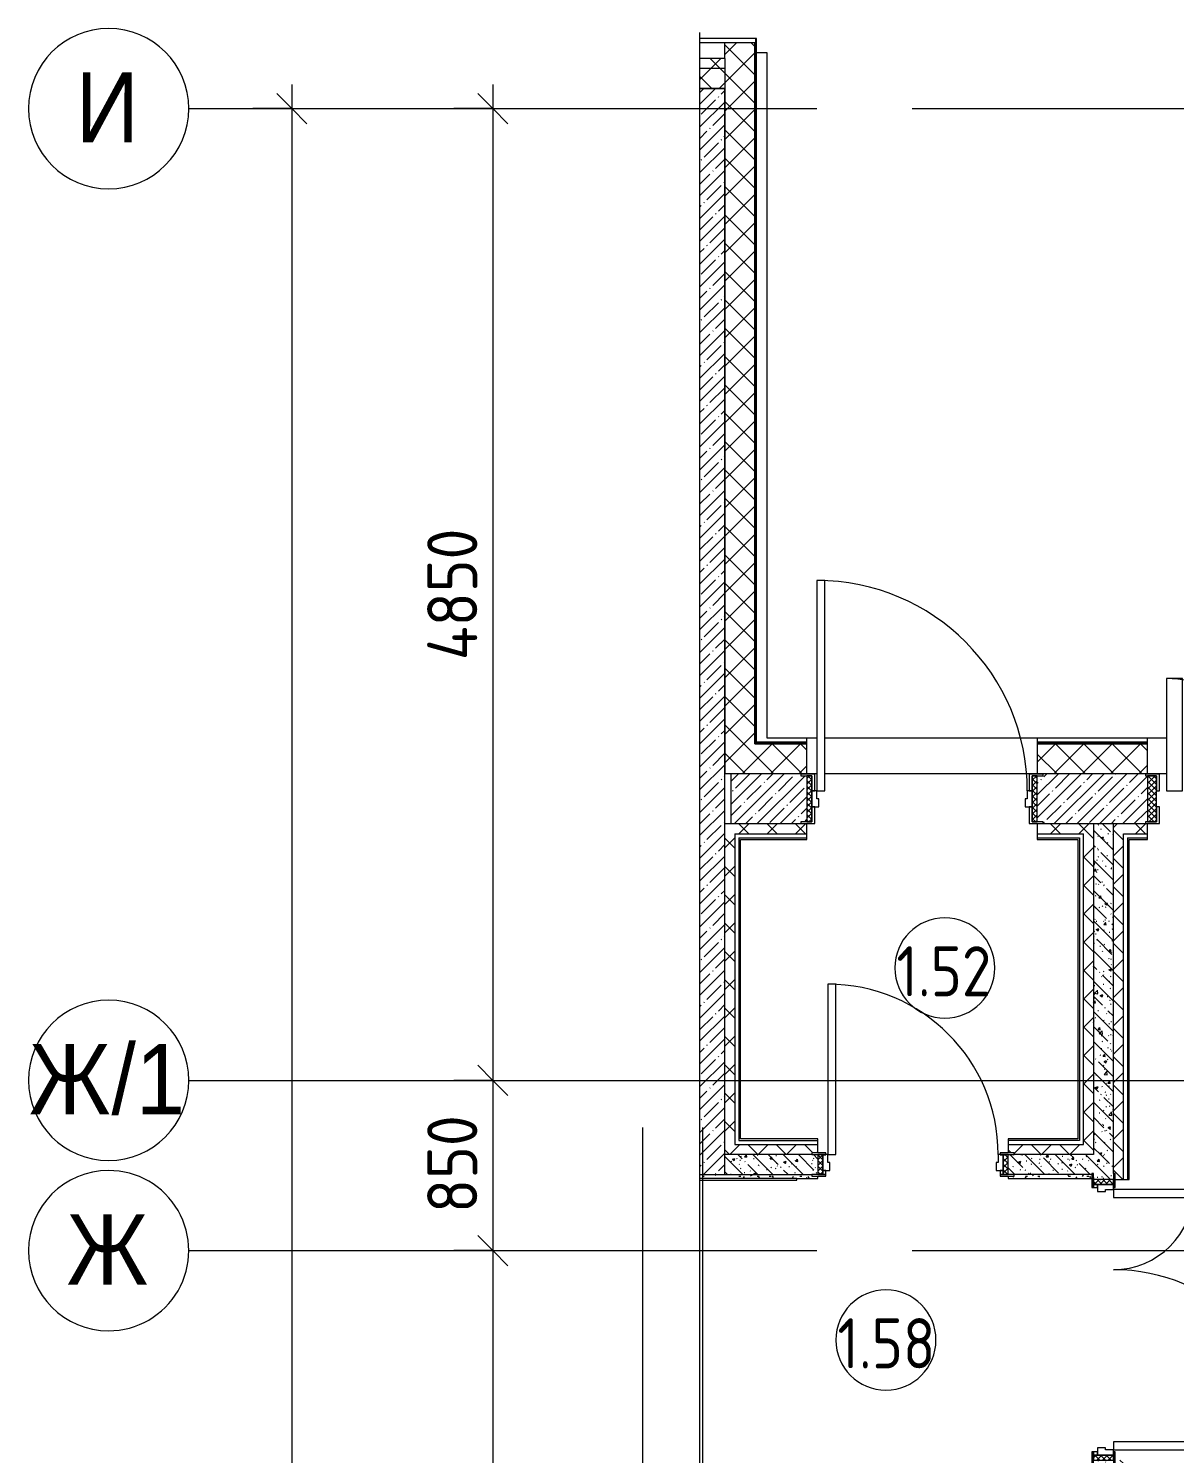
# Model space of a CAD drawing. Header units: millimetres. Extents: x 81494 to 296443, y -8553 to 29000.
# Drawn here: x 81494 to 87215, y 20287 to 27400 of the extents above; entities that cross this region are included whole.
import ezdxf

# ---------------------------------------------------------------- set-up
doc = ezdxf.new("R2010")
doc.units = ezdxf.units.MM
doc.linetypes.add('Осевая', pattern=[3175, 635, -476.25, 1587.5, -476.25])
for name, color, linetype, lineweight in [('A-ANNO-DIMS', 7, 'Continuous', 9), ('A-ANNO-DIMS-100', 7, 'Continuous', 9), ('A-AREA-IDEN', 7, 'Continuous', 9), ('A-DETL-GENF', 7, 'Continuous', 9), ('A-DOOR', 7, 'Continuous', 9), ('A-DOOR-FRAM-2', 7, 'Continuous', 9), ('A-WALL', 7, 'Continuous', 9), ('I-WALL', 7, 'Continuous', 9), ('Оси', 7, 'Continuous', 9), ('Оси-1', 7, 'Continuous', 20), ('Оси-2', 7, 'Осевая', 9)]:
    doc.layers.add(name, color=color, linetype=linetype, lineweight=lineweight)
for name, color, linetype, lineweight, true_color in [('A-DOOR-1', 7, 'Continuous', 9, 0xc0c0c0), ('A-DOOR-FRAM-1', 7, 'Continuous', 9, 0xc0c0c0), ('A-WALL-1', 9, 'Continuous', 9, 0x808080), ('A-WALL-FNSH-1', 9, 'Continuous', 9, 0x808080)]:
    doc.layers.add(name, color=color, linetype=linetype, lineweight=lineweight, true_color=true_color)
doc.styles.add('Arial', font='arial.ttf', dxfattribs={"width": 0.9, "height": 350})
doc.styles.add('GOST Common_1', font='GOST_Common.ttf', dxfattribs={"width": 0.9, "height": 250})
doc.styles.add('ISOCPEUR', font='isocpeur.ttf', dxfattribs={"width": 0.9, "height": 250})
doc.dimstyles.new('ISO-2_5_0_9К_БОЛЬШОЙ_1', dxfattribs={"dimscale": 304.8, "dimtxt": 248.995294, "dimasz": 0.492126, "dimexe": 0.393701, "dimexo": 0.984252, "dimgap": 0, "dimtad": 1, "dimdec": 0, "dimrnd": 10, "dimzin": 0, "dimdsep": 46, "dimtxsty": 'ISOCPEUR', "dimblk1": 'OBLIQUE', "dimblk2": 'OBLIQUE', "dimsah": 1, "dimcen": 0.09, "dimdle": 0.393701, "dimazin": 0, "dimtfac": 1, "dimtdec": 4, "dimtix": 1, "dimtmove": 0, "dimatfit": 3, "dimfxl": 1, "dimtvp": 1, "dimtolj": 1, "dimtzin": 0, "dimarcsym": 2})
doc.dimstyles.new('ISO-2_5_0_9К_БОЛЬШОЙ_2', dxfattribs={"dimscale": 304.8, "dimtxt": 248.995294, "dimasz": 0.492126, "dimexe": 0.393701, "dimexo": 0.984252, "dimgap": 0, "dimtad": 1, "dimdec": 0, "dimrnd": 10, "dimzin": 0, "dimdsep": 46, "dimtxsty": 'ISOCPEUR', "dimblk1": 'OBLIQUE', "dimblk2": 'OBLIQUE', "dimsah": 1, "dimcen": 0.09, "dimdle": 0.393701, "dimazin": 0, "dimtfac": 1, "dimtdec": 4, "dimtix": 1, "dimtmove": 2, "dimatfit": 3, "dimfxl": 1, "dimtvp": 1, "dimtolj": 1, "dimtzin": 0, "dimarcsym": 2})
pattern_1 = [(45, (0, 0), (-70.71068, 70.71068), []), (135, (0, 0), (-70.71068, -70.71068), [])]
pattern_2 = [(45, (0, 0), (-57.024626, 57.024626), []), (45, (57.025, 0), (-57.024626, 57.024626), [100.806, -20.161, 3.353, -16.808])]
pattern_3 = [(135, (0, 0), (-75.43415, -75.43415), [106.68, -17.78, 3.556, -17.78]), (135, (0, 75.39), (-75.43415, -75.43415), []), (50, (0, 0), (127.52922, -11.15758), [13.335, -146.685]), (355, (0, 0), (-24.66966, 133.74002), [10.668, -117.348]), (100.451, (10.63, -0.93), (102.85973, 122.58178), [11.333, -124.663]), (46.184, (0, 35.56), (189.75516, -29.43036), [20.002, -220.027]), (96.636, (15.81, 33.1), (166.1822, 173.1996), [17, -186.995]), (351.184, (0, 35.56), (166.18393, 173.19757), [16.002, -176.022]), (21, (17.78, 26.67), (106.13027, -71.58603), [13.335, -146.685]), (326, (17.78, 26.67), (43.26188, 128.93175), [10.668, -117.348]), (71.451, (26.62, 20.7), (149.39198, 57.34505), [11.333, -124.663]), (37.5, (0, 0), (2.162228, 59.188357), [3.353, -112.573, 3.353, -115.773, -117.792]), (37.5, (0, 0), (2.162228, 59.188357), [-235.052, 3.353, -114.44]), (7.5, (0, 0), (46.773857, 70.126152), [3.353, -64.567, 3.353, -109.906, -44.894]), (7.5, (0, 0), (46.773857, 70.126152), [-181.178, 3.353, -41.542]), (327.5, (-39.65, 0), (94.913671, -4.010093), [3.353, -41.097, 3.353, -135.331, -184.023]), (327.5, (-39.65, 0), (94.913671, -4.010093), [-183.134, 3.353, -180.67]), (317.5, (-57.43, 0), (103.69057, 17.79882), [3.353, -54.432, 3.353, -88.748, -130.683]), (317.5, (-57.43, 0), (103.69057, 17.79882), [-149.885, 3.353, -127.33])]
pattern_4 = [(0, (0, 0), (121.92, 30.48), [10.058, -81.382, 10.058, -81.382, -487.68]), (0, (0, 0), (121.92, 30.48), [-182.88, 10.058, -172.822, 10.058, -81.382, -213.36]), (0, (0, 0), (121.92, 30.48), [-457.2, 10.058, -50.902, 10.058, -142.342]), (120, (45.72, 15.24), (-87.356454, 90.345817), [10.058, -81.382, 10.058, -81.382, -487.68]), (120, (45.72, 15.24), (-87.356454, 90.345817), [-182.88, 10.058, -172.822, 10.058, -81.382, -213.36]), (120, (45.72, 15.24), (-87.356454, 90.345817), [-457.2, 10.058, -50.902, 10.058, -142.342]), (240, (60.96, 76.2), (-34.563546, -120.825817), [10.058, -81.382, 10.058, -81.382, -487.68]), (240, (60.96, 76.2), (-34.563546, -120.825817), [-182.88, 10.058, -172.822, 10.058, -81.382, -213.36]), (240, (60.96, 76.2), (-34.563546, -120.825817), [-457.2, 10.058, -50.902, 10.058, -142.342])]

# ---------------------------------------------------------------- blocks, each defined once
blk = doc.blocks.new('110_Дверь_СКБ_2Ст_Внутренняя - ДН-7д_л__ ДОО_Дв_1450x2100h_Загрузочная_ Помещение холодильных камер-21737406-План расстановки мебели и оборудования 1 этажа в осях 23_1-33')
at = {"layer": 'A-DOOR'}
h = blk.add_hatch(dxfattribs=at)
h.set_pattern_fill('FP_18', color=256, style=0, pattern_type=2)
h.set_pattern_definition([(135, (1471.41, 189.685), (-14.14214, -14.14214), []), (225, (1471.41, 189.685), (14.14214, -14.14214), [])])
h.paths.add_polyline_path([(862.5, -115), (862.5, 115), (817.5, 115), (817.5, -115)])
at = {"layer": 'A-DOOR-FRAM-2'}
h = blk.add_hatch(dxfattribs=at)
h.set_pattern_fill('FP_19', color=256, style=0, pattern_type=2)
h.set_pattern_definition([(45, (-651.384, 189.685), (-14.1421, 14.1421), []), (135, (-651.384, 189.685), (-14.1421, -14.1421), [])])
h.paths.add_polyline_path([(-792.5, -115), (-792.5, 115), (-837.5, 115), (-837.5, -115)])
at = {"layer": 'A-DOOR-1'}
for p, q in [((767.5, 990), (687.5, 990)), ((687.5, 990), (687.5, 40)), ((767.5, 40), (767.5, 990)), ((-742.5, 600), (-742.5, 40)), ((-662.5, 600), (-742.5, 600)), ((-662.5, 40), (-662.5, 600)), ((-777.5, 123), (-847.5, 123)), ((-847.5, 123), (-847.5, 115)), ((-847.5, 115), (-792.5, 115)), ((-792.5, 115), (-792.5, 40)), ((-777.5, 40), (-777.5, 123)), ((872.5, 123), (802.5, 123)), ((802.5, 123), (802.5, 40)), ((817.5, 40), (817.5, 115)), ((817.5, 115), (872.5, 115)), ((872.5, 115), (872.5, 123)), ((-792.5, 40), (-777.5, 40)), ((-742.5, 40), (-662.5, 40)), ((687.5, 40), (767.5, 40)), ((802.5, 40), (817.5, 40)), ((-777.5, -40), (-792.5, -40)), ((-792.5, -40), (-792.5, -115)), ((-777.5, -123), (-777.5, -40)), ((817.5, -40), (802.5, -40)), ((802.5, -40), (802.5, -123)), ((817.5, -115), (817.5, -40)), ((-847.5, -115), (-847.5, -123)), ((-792.5, -115), (-847.5, -115)), ((-847.5, -123), (-777.5, -123)), ((802.5, -123), (872.5, -123)), ((872.5, -115), (817.5, -115)), ((872.5, -123), (872.5, -115))]:
    blk.add_line(p, q, dxfattribs=at)
for centre, radius, start, end in [((767.5, 40), 950, 90, 180), ((-742.5, 40), 560, 0, 90)]:
    blk.add_arc(centre, radius, start, end, dxfattribs=at)
at = {"layer": 'A-DOOR-FRAM-1'}
for p, q in [((-792.5, 115), (-837.5, 115)), ((-837.5, 115), (-837.5, -115)), ((-792.5, -115), (-792.5, 115)), ((862.5, 115), (817.5, 115)), ((817.5, 115), (817.5, -115)), ((862.5, -115), (862.5, 115)), ((-837.5, -115), (-792.5, -115)), ((817.5, -115), (862.5, -115))]:
    blk.add_line(p, q, dxfattribs=at)
blk = doc.blocks.new('110_Дверь_СКБ_1Ст_Внутренняя1 - ДН-6д_ ДОО_Дв_1150x2100-24253098-План расстановки мебели и оборудования 1 этажа в осях 23_1-33')
at = {"layer": 'A-DOOR'}
h = blk.add_hatch(dxfattribs=at)
h.set_pattern_fill('FP_22', color=256, style=0, pattern_type=2)
h.set_pattern_definition([(135, (1726.41, 189.685), (-14.14214, -14.14214), []), (225, (1726.41, 189.685), (14.14214, -14.14214), [])])
h.paths.add_polyline_path([(587.5, -115), (587.5, 115), (562.5, 115), (562.5, -115)])
at = {"layer": 'A-DOOR-FRAM-2'}
h = blk.add_hatch(dxfattribs=at)
h.set_pattern_fill('FP_23', color=256, style=0, pattern_type=2)
h.set_pattern_definition([(45, (-396.384, 189.685), (-14.1421, 14.1421), []), (135, (-396.384, 189.685), (-14.1421, -14.1421), [])])
h.paths.add_polyline_path([(-537.5, -115), (-537.5, 115), (-562.5, 115), (-562.5, -115)])
at = {"layer": 'A-DOOR-1'}
for p, q in [((-512.5, 1090), (-512.5, 40)), ((-472.5, 1090), (-512.5, 1090)), ((-472.5, 40), (-472.5, 1090)), ((-522.5, 123), (-592.5, 123)), ((-592.5, 123), (-592.5, 115)), ((-592.5, 115), (-537.5, 115)), ((-537.5, 115), (-537.5, 40)), ((-522.5, 40), (-522.5, 123)), ((617.5, 123), (547.5, 123)), ((547.5, 123), (547.5, 40)), ((562.5, 40), (562.5, 115)), ((562.5, 115), (617.5, 115)), ((617.5, 115), (617.5, 123)), ((-537.5, 40), (-522.5, 40)), ((-512.5, 40), (-472.5, 40)), ((547.5, 40), (562.5, 40)), ((-522.5, -40), (-537.5, -40)), ((-537.5, -40), (-537.5, -115)), ((-522.5, -123), (-522.5, -40)), ((562.5, -40), (547.5, -40)), ((547.5, -40), (547.5, -123)), ((562.5, -115), (562.5, -40)), ((-592.5, -115), (-592.5, -123)), ((-537.5, -115), (-592.5, -115)), ((-592.5, -123), (-522.5, -123)), ((547.5, -123), (617.5, -123)), ((617.5, -115), (562.5, -115)), ((617.5, -123), (617.5, -115))]:
    blk.add_line(p, q, dxfattribs=at)
blk.add_arc((-512.5, 40), 1050, 360, 90, dxfattribs=at)
at = {"layer": 'A-DOOR-FRAM-1'}
for p, q in [((-537.5, 115), (-562.5, 115)), ((-562.5, 115), (-562.5, -115)), ((-537.5, -115), (-537.5, 115)), ((587.5, 115), (562.5, 115)), ((562.5, 115), (562.5, -115)), ((587.5, -115), (587.5, 115)), ((-512.5, 40), (-537.5, 40)), ((-537.5, 40), (-537.5, -40)), ((-512.5, 0), (-512.5, 40)), ((-502.5, 0), (-512.5, 0)), ((-502.5, -40), (-502.5, 0)), ((537.5, 0), (527.5, 0)), ((527.5, 0), (527.5, -40)), ((537.5, 40), (537.5, 0)), ((562.5, 40), (537.5, 40)), ((562.5, -40), (562.5, 40)), ((-537.5, -40), (-502.5, -40)), ((527.5, -40), (562.5, -40)), ((-562.5, -115), (-537.5, -115)), ((562.5, -115), (587.5, -115))]:
    blk.add_line(p, q, dxfattribs=at)
blk = doc.blocks.new('110_Дверь_СКБ_1Ст_Внутренняя1 - Д-8_п_ 950x2100h_охрана 2-32213875-План расстановки мебели и оборудования 1 этажа в осях 23_1-33')
at = {"layer": 'A-DOOR'}
h = blk.add_hatch(dxfattribs=at)
h.set_pattern_fill('FP_24', color=256, style=0, pattern_type=2)
h.set_pattern_definition([(135, (1826.41, 114.685), (-14.14214, -14.14214), []), (225, (1826.41, 114.685), (14.14214, -14.14214), [])])
h.paths.add_polyline_path([(487.5, -50), (487.5, 50), (462.5, 50), (462.5, -50)])
at = {"layer": 'A-DOOR-FRAM-2'}
h = blk.add_hatch(dxfattribs=at)
h.set_pattern_fill('FP_25', color=256, style=0, pattern_type=2)
h.set_pattern_definition([(45, (-296.384, 114.685), (-14.1421, 14.1421), []), (135, (-296.384, 114.685), (-14.1421, -14.1421), [])])
h.paths.add_polyline_path([(-437.5, -50), (-437.5, 50), (-462.5, 50), (-462.5, -50)])
at = {"layer": 'A-DOOR-1'}
for p, q in [((-412.5, 900), (-412.5, 50)), ((-372.5, 900), (-412.5, 900)), ((-372.5, 50), (-372.5, 900)), ((-412.5, 50), (-372.5, 50))]:
    blk.add_line(p, q, dxfattribs=at)
blk.add_arc((-412.5, 50), 850, 360, 90, dxfattribs=at)
at = {"layer": 'A-DOOR-FRAM-1'}
for p, q in [((-422.5, 58), (-492.5, 58)), ((-492.5, 58), (-492.5, 50)), ((-492.5, 50), (-422.5, 50)), ((-437.5, 50), (-462.5, 50)), ((-462.5, 50), (-462.5, -50)), ((-412.5, 50), (-437.5, 50)), ((-437.5, 50), (-437.5, -30)), ((-437.5, -50), (-437.5, 50)), ((-422.5, 50), (-437.5, 50)), ((-437.5, 50), (-437.5, 49)), ((-437.5, 49), (-422.5, 49)), ((-422.5, 50), (-422.5, 58)), ((-422.5, 49), (-422.5, 50)), ((-412.5, 10), (-412.5, 50)), ((-402.5, 10), (-412.5, 10)), ((-402.5, -30), (-402.5, 10)), ((437.5, 10), (427.5, 10)), ((427.5, 10), (427.5, -30)), ((437.5, 50), (437.5, 10)), ((462.5, 50), (437.5, 50)), ((517.5, 58), (447.5, 58)), ((447.5, 58), (447.5, 50)), ((462.5, 50), (447.5, 50)), ((447.5, 50), (447.5, 49)), ((447.5, 50), (517.5, 50)), ((447.5, 49), (462.5, 49)), ((462.5, -30), (462.5, 50)), ((487.5, 50), (462.5, 50)), ((462.5, 50), (462.5, -50)), ((462.5, 49), (462.5, 50)), ((487.5, -50), (487.5, 50)), ((517.5, 50), (517.5, 58)), ((-422.5, -50), (-492.5, -50)), ((-492.5, -50), (-492.5, -58)), ((-492.5, -58), (-422.5, -58)), ((-462.5, -50), (-437.5, -50)), ((-437.5, -30), (-402.5, -30)), ((-422.5, -30), (-437.5, -30)), ((-437.5, -30), (-437.5, -50)), ((-437.5, -50), (-422.5, -50)), ((-422.5, -50), (-422.5, -30)), ((-422.5, -58), (-422.5, -50)), ((427.5, -30), (462.5, -30)), ((462.5, -30), (447.5, -30)), ((447.5, -30), (447.5, -50)), ((447.5, -50), (462.5, -50)), ((517.5, -50), (447.5, -50)), ((447.5, -50), (447.5, -58)), ((447.5, -58), (517.5, -58)), ((462.5, -50), (462.5, -30)), ((462.5, -50), (487.5, -50)), ((517.5, -58), (517.5, -50))]:
    blk.add_line(p, q, dxfattribs=at)
blk = doc.blocks.new('110_Дверь_СКБ_2Ст - Д-10а_ СОШ_Дв_1450x2100h_Горячий цех-25784455-План расстановки мебели и оборудования 1 этажа в осях 23_1-33')
at = {"layer": 'A-DOOR'}
h = blk.add_hatch(dxfattribs=at)
h.set_pattern_fill('FP_26', color=256, style=0, pattern_type=2)
h.set_pattern_definition([(135, (1601.41, 114.685), (-14.14214, -14.14214), []), (225, (1601.41, 114.685), (14.14214, -14.14214), [])])
h.paths.add_polyline_path([(712.5, 50), (687.5, 50), (687.5, -50), (712.5, -50)])
at = {"layer": 'A-DOOR-FRAM-2'}
h = blk.add_hatch(dxfattribs=at)
h.set_pattern_fill('FP_27', color=256, style=0, pattern_type=2)
h.set_pattern_definition([(45, (-521.384, 114.685), (-14.1421, 14.1421), []), (135, (-521.384, 114.685), (-14.1421, -14.1421), [])])
h.paths.add_polyline_path([(-662.5, 50), (-687.5, 50), (-687.5, -50), (-662.5, -50)])
at = {"layer": 'A-DOOR-1'}
for p, q in [((662.5, 950), (622.5, 950)), ((622.5, 950), (622.5, 50)), ((662.5, 50), (662.5, 950)), ((-637.5, 450), (-637.5, 50)), ((-597.5, 450), (-637.5, 450)), ((-597.5, 50), (-597.5, 450)), ((-637.5, 50), (-597.5, 50)), ((622.5, 50), (662.5, 50))]:
    blk.add_line(p, q, dxfattribs=at)
for centre, radius, start, end in [((662.5, 50), 900, 90, 180), ((-637.5, 50), 400, 0, 90)]:
    blk.add_arc(centre, radius, start, end, dxfattribs=at)
at = {"layer": 'A-DOOR-FRAM-1'}
for p, q in [((-647.5, 58), (-717.5, 58)), ((-717.5, 58), (-717.5, 50)), ((-717.5, 50), (-647.5, 50)), ((-662.5, 50), (-687.5, 50)), ((-687.5, 50), (-687.5, -50)), ((-637.5, 50), (-662.5, 50)), ((-662.5, 50), (-662.5, -30)), ((-662.5, -50), (-662.5, 50)), ((-647.5, 50), (-647.5, 58)), ((-637.5, 10), (-637.5, 50)), ((-627.5, 10), (-637.5, 10)), ((-627.5, -30), (-627.5, 10)), ((662.5, 10), (652.5, 10)), ((652.5, 10), (652.5, -30)), ((662.5, 50), (662.5, 10)), ((687.5, 50), (662.5, 50)), ((742.5, 58), (672.5, 58)), ((672.5, 58), (672.5, 50)), ((672.5, 50), (742.5, 50)), ((687.5, -30), (687.5, 50)), ((712.5, 50), (687.5, 50)), ((687.5, 50), (687.5, -50)), ((712.5, -50), (712.5, 50)), ((742.5, 50), (742.5, 58)), ((-647.5, -50), (-717.5, -50)), ((-717.5, -50), (-717.5, -58)), ((-717.5, -58), (-647.5, -58)), ((-687.5, -50), (-662.5, -50)), ((-662.5, -30), (-627.5, -30)), ((-647.5, -30), (-662.5, -30)), ((-662.5, -30), (-662.5, -50)), ((-662.5, -50), (-647.5, -50)), ((-647.5, -50), (-647.5, -30)), ((-647.5, -58), (-647.5, -50)), ((652.5, -30), (687.5, -30)), ((687.5, -30), (672.5, -30)), ((672.5, -30), (672.5, -50)), ((672.5, -50), (687.5, -50)), ((742.5, -50), (672.5, -50)), ((672.5, -50), (672.5, -58)), ((672.5, -58), (742.5, -58)), ((687.5, -50), (687.5, -30)), ((687.5, -50), (712.5, -50)), ((742.5, -58), (742.5, -50))]:
    blk.add_line(p, q, dxfattribs=at)
blk = doc.blocks.new('DET_L_Линия разрыва - М100-30654842-План расстановки мебели и оборудования 1 этажа в осях 23_1-33')
at = {"layer": 'A-DETL-GENF'}
blk.add_line((11739.9, 0), (0, 0), dxfattribs=at)
blk = doc.blocks.new('Ось сетки - D8-29747960-План расстановки мебели и оборудования 1 этажа в осях 23_1-33')
at = {"layer": 'Оси-1'}
for start, end in [(360, 180), (180, 360)]:
    blk.add_arc((0, 0), 4, start, end, dxfattribs=at)
blk = doc.blocks.new('DIMBLOCK13-План расстановки мебели и оборудования 1 этажа в осях 23_1-33')
at = {"layer": 'A-ANNO-DIMS-100'}
for p, q in [((83811.3, 27120), (83811.3, 22150)), ((83617.3, 27000), (83931.3, 27000)), ((83811.3, 27000), (83617.3, 27000)), ((83617.3, 22150), (83931.3, 22150)), ((83811.3, 22150), (83617.3, 22150))]:
    blk.add_line(p, q, dxfattribs=at)
at = {"layer": 'A-ANNO-DIMS-100', "lineweight": 20}
for p, q in [((83811.3, 27000), (83736.3, 27075)), ((83811.3, 27000), (83886.3, 26925)), ((83811.3, 22150), (83736.3, 22225)), ((83811.3, 22150), (83886.3, 22075))]:
    blk.add_line(p, q, dxfattribs=at)
at = {"layer": 'A-ANNO-DIMS-100', "color": 0, "insert": (83484.6, 24247), "char_height": 250, "width": 787.208, "attachment_point": 1, "rotation": 90, "line_spacing_factor": 1.149209, "style": 'ISOCPEUR'}
blk.add_mtext('4850', dxfattribs=at)
blk = doc.blocks.new('_Oblique')
at = {"color": 0, "linetype": 'ByBlock', "lineweight": -2}
blk.add_line((-0.5, -0.5), (0.5, 0.5), dxfattribs=at)
blk = doc.blocks.new('DIMBLOCK14-План расстановки мебели и оборудования 1 этажа в осях 23_1-33')
at = {"layer": 'A-ANNO-DIMS-100', "lineweight": 20}
for p, q in [((83811.3, 22150), (83736.3, 22225)), ((83811.3, 22150), (83886.3, 22075)), ((83811.3, 21300), (83736.3, 21375)), ((83811.3, 21300), (83886.3, 21225))]:
    blk.add_line(p, q, dxfattribs=at)
at = {"layer": 'A-ANNO-DIMS-100'}
for p, q in [((83617.3, 22150), (83931.3, 22150)), ((83811.3, 22150), (83617.3, 22150)), ((83811.3, 22150), (83811.3, 21300)), ((83617.3, 21300), (83931.3, 21300)), ((83811.3, 21300), (83617.3, 21300))]:
    blk.add_line(p, q, dxfattribs=at)
at = {"layer": 'A-ANNO-DIMS-100', "color": 0, "insert": (83484.6, 21488), "char_height": 250, "width": 568.858, "attachment_point": 1, "rotation": 90, "line_spacing_factor": 1.149209, "style": 'ISOCPEUR'}
blk.add_mtext('850', dxfattribs=at)
blk = doc.blocks.new('DIMBLOCK15-План расстановки мебели и оборудования 1 этажа в осях 23_1-33')
at = {"layer": 'A-ANNO-DIMS-100', "lineweight": 20}
for p, q in [((83811.3, 21300), (83736.3, 21375)), ((83811.3, 21300), (83886.3, 21225)), ((83811.3, 18150), (83736.3, 18225)), ((83811.3, 18150), (83886.3, 18075))]:
    blk.add_line(p, q, dxfattribs=at)
at = {"layer": 'A-ANNO-DIMS-100'}
for p, q in [((83617.3, 21300), (83931.3, 21300)), ((83811.3, 21300), (83617.3, 21300)), ((83811.3, 21300), (83811.3, 18150)), ((83617.3, 18150), (83931.3, 18150)), ((83811.3, 18150), (83617.3, 18150))]:
    blk.add_line(p, q, dxfattribs=at)
at = {"layer": 'A-ANNO-DIMS-100', "color": 0, "insert": (83484.6, 19430.5), "char_height": 250, "width": 706.764, "attachment_point": 1, "rotation": 90, "line_spacing_factor": 1.149209, "style": 'ISOCPEUR'}
blk.add_mtext('3150', dxfattribs=at)
blk = doc.blocks.new('DIMBLOCK25-План расстановки мебели и оборудования 1 этажа в осях 23_1-33')
at = {"layer": 'A-ANNO-DIMS-100'}
for p, q in [((82807.8, 27120), (82807.8, -120)), ((82613.9, 27000), (82927.8, 27000)), ((82807.8, 27000), (82613.9, 27000)), ((82613.9, 0), (82927.8, 0)), ((82807.8, 0), (82613.9, 0))]:
    blk.add_line(p, q, dxfattribs=at)
at = {"layer": 'A-ANNO-DIMS-100', "lineweight": 20}
for p, q in [((82807.8, 27000), (82732.8, 27075)), ((82807.8, 27000), (82882.8, 26925)), ((82807.8, 0), (82732.8, 75)), ((82807.8, 0), (82882.8, -75))]:
    blk.add_line(p, q, dxfattribs=at)
at = {"layer": 'A-ANNO-DIMS-100', "color": 0, "insert": (82481.2, 13572), "char_height": 250, "width": 948.097, "attachment_point": 1, "rotation": 90, "line_spacing_factor": 1.149209, "style": 'ISOCPEUR'}
blk.add_mtext('27000', dxfattribs=at)
blk = doc.blocks.new('Марка_Помещения - Номер-25198446-План расстановки мебели и оборудования 1 этажа в осях 23_1-33')
at = {"layer": 'A-AREA-IDEN'}
for start, end in [(360, 180), (180, 360)]:
    blk.add_arc((0, 0), 2.5, start, end, dxfattribs=at)

msp = doc.modelspace()

# ---------------------------------------------------------------- hatches: boundary and pattern name
at = {"layer": 'A-WALL'}
h = msp.add_hatch(dxfattribs=at)
h.set_pattern_fill('FP_5', color=256, style=0, pattern_type=2)
h.set_pattern_definition(pattern_1)
h.paths.add_polyline_path([(85120, 23680), (85120, 27330), (84970, 27330), (84970, 23680)])
h = msp.add_hatch(dxfattribs=at)
h.set_pattern_fill('FP_5', color=256, style=0, pattern_type=2)
h.set_pattern_definition(pattern_1)
h.paths.add_polyline_path([(84970, 27200), (84970, 27250), (84845.7, 27250), (84845.7, 27200)])
h = msp.add_hatch(dxfattribs=at)
h.set_pattern_fill('FP_5', color=256, style=0, pattern_type=2)
h.set_pattern_definition(pattern_1)
h.paths.add_polyline_path([(84845.7, 27100), (84970, 27100), (84970, 27200), (84845.7, 27200), (84845.7, 27197.3)])
h = msp.add_hatch(dxfattribs=at)
h.set_pattern_fill('FP_5', color=256, style=0, pattern_type=2)
h.set_pattern_definition(pattern_1)
h.paths.add_polyline_path([(89010, 23680), (89010, 23830), (88780, 23830), (88780, 23680), (89007, 23680)])
h.paths.add_polyline_path([(86530, 23680), (87080, 23680), (87080, 23830), (86530, 23830)])
h.paths.add_polyline_path([(85123, 23680), (85380, 23680), (85380, 23830), (85120, 23830), (85120, 23680)])
at = {"layer": 'I-WALL'}
h = msp.add_hatch(dxfattribs=at)
h.set_pattern_fill('FP_2', color=256, style=0, pattern_type=2)
h.set_pattern_definition(pattern_2)
h.paths.add_polyline_path([(84845.7, 21680), (84970, 21680), (84970, 27100), (84845.7, 27100), (84845.7, 21723.5)])
h = msp.add_hatch(dxfattribs=at)
h.set_pattern_fill('FP_2', color=256, style=0, pattern_type=2)
h.set_pattern_definition(pattern_2)
h.paths.add_polyline_path([(89160, 23430), (89160, 23680), (88780, 23680), (88780.6, 23678), (88790, 23678), (88790, 23670), (88780, 23670), (88780, 23440), (88790, 23440), (88790, 23432), (88780, 23432), (88780, 23430), (88978, 23430)])
h.paths.add_polyline_path([(86740, 23430), (87080, 23430), (87080, 23432), (87070, 23432), (87070, 23440), (87080, 23440), (87080, 23670), (87070, 23670.7), (87070, 23678), (87080, 23678), (87080, 23680), (86530, 23680), (86530, 23678), (86560, 23678), (86560, 23670), (86530, 23670), (86530, 23440), (86560, 23440), (86560, 23432), (86530, 23432), (86530, 23430), (86576, 23430)])
h.paths.add_polyline_path([(85000, 23430), (85380, 23430), (85380, 23432), (85350, 23432), (85350, 23440), (85380, 23440), (85380, 23670), (85350, 23670), (85350, 23678), (85380, 23678), (85380, 23680), (85000, 23680)])
h = msp.add_hatch(dxfattribs=at)
h.set_pattern_fill('FP_5', color=256, style=0, pattern_type=2)
h.set_pattern_definition(pattern_1)
h.paths.add_polyline_path([(84970, 21830), (85020, 21830), (85020, 23430), (84970, 23430), (84970, 21850)])
h = msp.add_hatch(dxfattribs=at)
h.set_pattern_fill('FP_5', color=256, style=0, pattern_type=2)
h.set_pattern_definition(pattern_1)
h.paths.add_polyline_path([(86760, 23380), (86760, 23430), (86530, 23430), (86530, 23380), (86740, 23380)])
h.paths.add_polyline_path([(85040, 23380), (85380, 23380), (85380, 23430), (85020, 23430), (85020, 23380)])
h = msp.add_hatch(dxfattribs=at)
h.set_pattern_fill('FP_5', color=256, style=0, pattern_type=2)
h.set_pattern_definition(pattern_1)
h.paths.add_polyline_path([(86810, 21780), (86810, 23430), (86760, 23430), (86760, 21780)])
h = msp.add_hatch(dxfattribs=at)
h.set_pattern_fill('FP_17', color=256, style=0, pattern_type=2)
h.set_pattern_definition(pattern_3)
h.paths.add_polyline_path([(86910, 21780), (86910, 23430), (86810, 23430), (86810, 21780)])
h = msp.add_hatch(dxfattribs=at)
h.set_pattern_fill('FP_5', color=256, style=0, pattern_type=2)
h.set_pattern_definition(pattern_1)
h.paths.add_polyline_path([(86910, 19300), (86960, 19300), (86960, 20255), (86918, 20255), (86918, 20225), (86910, 20225), (86910, 19527.7)])
h.paths.add_polyline_path([(86918, 21655), (86960, 21655), (86960, 23430), (86910, 23430), (86910.1, 21685), (86918, 21685), (86918, 21676)])
h = msp.add_hatch(dxfattribs=at)
h.set_pattern_fill('FP_5', color=256, style=0, pattern_type=2)
h.set_pattern_definition(pattern_1)
h.paths.add_polyline_path([(87080, 23380), (87080, 23430), (86960, 23430), (86960, 23380), (86980, 23380)])
h = msp.add_hatch(dxfattribs=at)
h.set_pattern_fill('FP_5', color=256, style=0, pattern_type=2)
h.set_pattern_definition(pattern_1)
h.paths.add_polyline_path([(86576, 21780), (86760, 21780), (86760, 21830), (86384.7, 21830), (86384.7, 21788), (86414.7, 21788), (86414.7, 21780)])
h.paths.add_polyline_path([(85404.7, 21780), (85404.7, 21788), (85434.7, 21788), (85434.7, 21830), (84970, 21830), (84970, 21780), (85203.4, 21780)])
h = msp.add_hatch(dxfattribs=at)
h.set_pattern_fill('FP_17', color=256, style=0, pattern_type=2)
h.set_pattern_definition(pattern_3)
h.paths.add_polyline_path([(86576, 21680), (86802, 21680), (86802, 21685), (86810, 21685), (86810, 21680), (86910, 21680), (86910, 21780), (86384.7, 21780), (86384.7, 21680), (86414.7, 21680)])
h.paths.add_polyline_path([(85203.4, 21680), (85434.7, 21680), (85434.7, 21780), (84970, 21780), (84970, 21680)])
h = msp.add_hatch(dxfattribs=at)
h.set_pattern_fill('FP_67', color=256, style=0, pattern_type=2)
h.set_pattern_definition(pattern_4)
h.paths.add_polyline_path([(86790, 21660), (86790, 21680), (86414.7, 21680), (86414.7, 21672), (86384.7, 21672), (86384.7, 21660), (86576, 21660)])
h.paths.add_polyline_path([(85203.4, 21660), (85434.7, 21660), (85434.7, 21672), (85404.7, 21672), (85404.7, 21680), (84845.7, 21680), (84845.7, 21660)])
h = msp.add_hatch(dxfattribs=at)
h.set_pattern_fill('FP_67', color=256, style=0, pattern_type=2)
h.set_pattern_definition(pattern_4)
h.paths.add_polyline_path([(86790, 20150), (86810, 20150), (86810, 20225), (86802, 20225), (86802, 20230), (86790, 20230), (86790, 20170)])
h.paths.add_polyline_path([(86802, 21660), (86802, 21680), (86790, 21680), (86790, 21660)])
h = msp.add_hatch(dxfattribs=at)
h.set_pattern_fill('FP_17', color=256, style=0, pattern_type=2)
h.set_pattern_definition(pattern_3)
h.paths.add_polyline_path([(86910, 20030), (86910, 20255), (86810, 20255), (86810, 20030)])
h.paths.add_polyline_path([(86910, 21655), (86910, 21680), (86810, 21680), (86810, 21655)])

# ---------------------------------------------------------------- linework, layer by layer
at = {"layer": 'A-WALL'}
for p, q in [((84845.7, 27330), (85123, 27330)), ((84970, 27250), (84970, 27330)), ((85120, 23830), (85120, 27330)), ((85123, 27350), (85123, 23833)), ((84970, 27250), (84845.7, 27250)), ((85128, 27280), (85180, 27280)), ((85180, 27280), (85180, 23860)), ((84970, 27200), (84845.7, 27200)), ((85120, 23830), (85380, 23830)), ((85123, 23833), (85380, 23833)), ((85180, 23860), (85430, 23860)), ((85380, 23838), (85380, 23860)), ((85470, 23860), (87175, 23860)), ((86530, 23860), (86530, 23838)), ((86530, 23833), (87080, 23833)), ((86530, 23830), (87080, 23830)), ((87080, 23838), (87080, 23860)), ((85430, 23680), (84970, 23680)), ((87175, 23680), (85470, 23680)), ((85380, 23430), (85000, 23430)), ((87080, 23430), (86530, 23430)), ((85020, 23380), (85020, 21830)), ((85020, 23380), (85380, 23380)), ((85040, 23360), (85380, 23360)), ((85040, 23360), (85040, 21850)), ((86530, 23380), (86760, 23380)), ((86530, 23360), (86740, 23360)), ((86740, 23360), (86740, 21850)), ((86760, 21830), (86760, 23380)), ((86960, 21655), (86960, 23380)), ((86960, 23380), (87080, 23380)), ((86980, 23360), (87080, 23360)), ((86980, 23360), (86980, 21655)), ((85040, 21850), (85434.7, 21850)), ((86740, 21850), (86384.7, 21850)), ((85404.7, 21780), (84970, 21780)), ((85020, 21830), (85434.7, 21830)), ((86384.7, 21830), (86760, 21830)), ((86810, 21780), (86414.7, 21780))]:
    msp.add_line(p, q, dxfattribs=at)
at = {"layer": 'A-WALL-1'}
for p, q in [((84970, 27250), (84970, 23680)), ((84970, 27100), (84845.7, 27100)), ((84845.7, 27100), (84970, 27100)), ((84970, 21680), (84970, 27100)), ((85380, 23678), (85380, 23830)), ((86530, 23830), (86530, 23678)), ((87080, 23678), (87080, 23830)), ((85000, 23680), (85000, 23430)), ((85000, 23430), (84970, 23430)), ((85380, 23380), (85380, 23432)), ((86530, 23432), (86530, 23380)), ((86810, 23430), (86810, 21780)), ((86910, 21685), (86910, 23430)), ((87080, 23380), (87080, 23432)), ((85434.7, 21788), (85434.7, 21830)), ((86384.7, 21830), (86384.7, 21788)), ((84845.7, 21680), (85404.7, 21680)), ((85330, 21660), (85434.7, 21660)), ((85434.7, 21660), (85434.7, 21672)), ((86384.7, 21672), (86384.7, 21660)), ((86384.7, 21660), (86802, 21660)), ((86802, 21680), (86414.7, 21680)), ((86918, 21655), (86960, 21655))]:
    msp.add_line(p, q, dxfattribs=at)
at = {"layer": 'A-WALL-FNSH-1'}
for p, q in [((84970, 27350), (84845.7, 27350)), ((85128, 27350), (84970, 27350)), ((85128, 23838), (85128, 27350)), ((85380, 23838), (85128, 23838)), ((85380, 23830), (85380, 23838)), ((87080, 23838), (86530, 23838)), ((86530, 23838), (86530, 23830)), ((87080, 23830), (87080, 23838)), ((85048, 23352), (85380, 23352)), ((85048, 21858), (85048, 23352)), ((85380, 23352), (85380, 23380)), ((86530, 23380), (86530, 23352)), ((86530, 23352), (86732, 23352)), ((86732, 23352), (86732, 21858)), ((86988, 21655), (86988, 23352)), ((86988, 23352), (87080, 23352)), ((87080, 23352), (87080, 23380)), ((85434.7, 21858), (85048, 21858)), ((85434.7, 21830), (85434.7, 21858)), ((86384.7, 21858), (86384.7, 21830)), ((86732, 21858), (86384.7, 21858)), ((85330, 21660), (84845.7, 21660)), ((84845.7, 21652), (85330, 21652)), ((85330, 21652), (85330, 21660)), ((86960, 21655), (86988, 21655))]:
    msp.add_line(p, q, dxfattribs=at)
at = {"layer": 'Оси'}
for p, q in [((82293.9, 27000), (84793.9, 27000)), ((82293.9, 22150), (87741.5, 22150)), ((84560, 19415.1), (84560, 21915.1)), ((84860, 19415.1), (84860, 21915.1)), ((82293.9, 21300), (84793.9, 21300))]:
    msp.add_line(p, q, dxfattribs=at)
at = {"layer": 'Оси-2'}
for p, q in [((84793.9, 27000), (90740, 27000)), ((84793.9, 21300), (122455, 21300))]:
    msp.add_line(p, q, dxfattribs=at)

# ---------------------------------------------------------------- block references
at = {"layer": 'A-AREA-IDEN', "xscale": 99.99999999999993, "yscale": 99.99999999999993, "zscale": 99.99999999999993}
for p in [(86068.4, 22710.8), (85774.3, 20853.9)]:
    msp.add_blockref('Марка_Помещения - Номер-25198446-План расстановки мебели и оборудования 1 этажа в осях 23_1-33', p, dxfattribs=at)
at = {"layer": 'A-DETL-GENF', "rotation": 270.0000000000003}
msp.add_blockref('DET_L_Линия разрыва - М100-30654842-План расстановки мебели и оборудования 1 этажа в осях 23_1-33', (84845.7, 27380.8), dxfattribs=at)
at = {"layer": 'A-DOOR-1'}
for name, p in [('110_Дверь_СКБ_1Ст_Внутренняя1 - ДН-6д_ ДОО_Дв_1150x2100-24253098-План расстановки мебели и оборудования 1 этажа в осях 23_1-33', (85942.5, 23555)), ('110_Дверь_СКБ_2Ст_Внутренняя - ДН-7д_л__ ДОО_Дв_1450x2100h_Загрузочная_ Помещение холодильных камер-21737406-План расстановки мебели и оборудования 1 этажа в осях 23_1-33', (87917.5, 23555)), ('110_Дверь_СКБ_1Ст_Внутренняя1 - Д-8_п_ 950x2100h_охрана 2-32213875-План расстановки мебели и оборудования 1 этажа в осях 23_1-33', (85897.2, 21730))]:
    msp.add_blockref(name, p, dxfattribs=at)
at = {"layer": 'A-DOOR-1', "rotation": 270}
msp.add_blockref('110_Дверь_СКБ_2Ст - Д-10а_ СОШ_Дв_1450x2100h_Горячий цех-25784455-План расстановки мебели и оборудования 1 этажа в осях 23_1-33', (86860, 20967.5), dxfattribs=at)
at = {"layer": 'Оси-1', "xscale": 99.99999999999993, "yscale": 99.99999999999993, "zscale": 99.99999999999993}
for p, rotation in [((81893.9, 27000), 269.9999999999994), ((81893.9, 22150), 269.9999999999994), ((81893.9, 21300), 269.9999999999995)]:
    msp.add_blockref('Ось сетки - D8-29747960-План расстановки мебели и оборудования 1 этажа в осях 23_1-33', p, dxfattribs=dict(at, rotation=rotation))

# ---------------------------------------------------------------- texts
at = {"layer": 'A-AREA-IDEN', "char_height": 250, "width": 606.076, "attachment_point": 1, "style": 'GOST Common_1'}
for s, insert in [('1.52', (85826.6, 22819.4)), ('1.58', (85532.4, 20962.5))]:
    msp.add_mtext(s, dxfattribs=dict(at, insert=insert))
at = {"layer": 'Оси', "char_height": 350, "attachment_point": 1, "style": 'Arial'}
for s, insert, width in [('\\fArial|b0|i0|c204|p34|;\\W.9;И', (81729.4, 27181), 389.62), ('/1', (81907.9, 22331), 454.557), ('\\fArial|b0|i0|c204|p34|;\\W.9;Ж', (81497.2, 22331), 497.848), ('\\fArial|b0|i0|c204|p34|;\\W.9;Ж', (81684.8, 21481), 497.848)]:
    msp.add_mtext(s, dxfattribs=dict(at, insert=insert, width=width))

# ---------------------------------------------------------------- dimensions: what is measured, and where the dimension line sits
at = {"layer": 'A-ANNO-DIMS'}
dim = msp.add_linear_dim(base=(82807.8, 0), p1=(82913.9, 27000), p2=(82913.9, 0), angle=90, dimstyle='ISO-2_5_0_9К_БОЛЬШОЙ_2', override={"dimpost": '<>', "dimfxl": 26999.999823}, dxfattribs=at)
dim.commit()
dim.dimension.update_dxf_attribs({"geometry": 'DIMBLOCK25-План расстановки мебели и оборудования 1 этажа в осях 23_1-33', "text_midpoint": (82647.9, 14046), "dimtype": 160, "text_rotation": 90})
for base, p1, p2, override, picture, middle in [((83811.3, 22150), (83917.3, 27000), (83917.3, 22150), {"dimpost": '<>', "dimfxl": 4849.999753}, 'DIMBLOCK13-План расстановки мебели и оборудования 1 этажа в осях 23_1-33', (83686.3, 24575)), ((83811.3, 21300), (83917.3, 22150), (83917.3, 21300), {"dimpost": '<>', "dimfxl": 850}, 'DIMBLOCK14-План расстановки мебели и оборудования 1 этажа в осях 23_1-33', (83686.3, 21725)), ((83811.3, 18150), (83917.3, 21300), (83917.3, 18150), {"dimpost": '<>', "dimfxl": 3150}, 'DIMBLOCK15-План расстановки мебели и оборудования 1 этажа в осях 23_1-33', (83686.3, 19725))]:
    dim = msp.add_linear_dim(base=base, p1=p1, p2=p2, angle=90, dimstyle='ISO-2_5_0_9К_БОЛЬШОЙ_1', override=override, dxfattribs=at)
    dim.commit()
    dim.dimension.update_dxf_attribs({"geometry": picture, "text_midpoint": middle})

doc.saveas('drawing.dxf')
